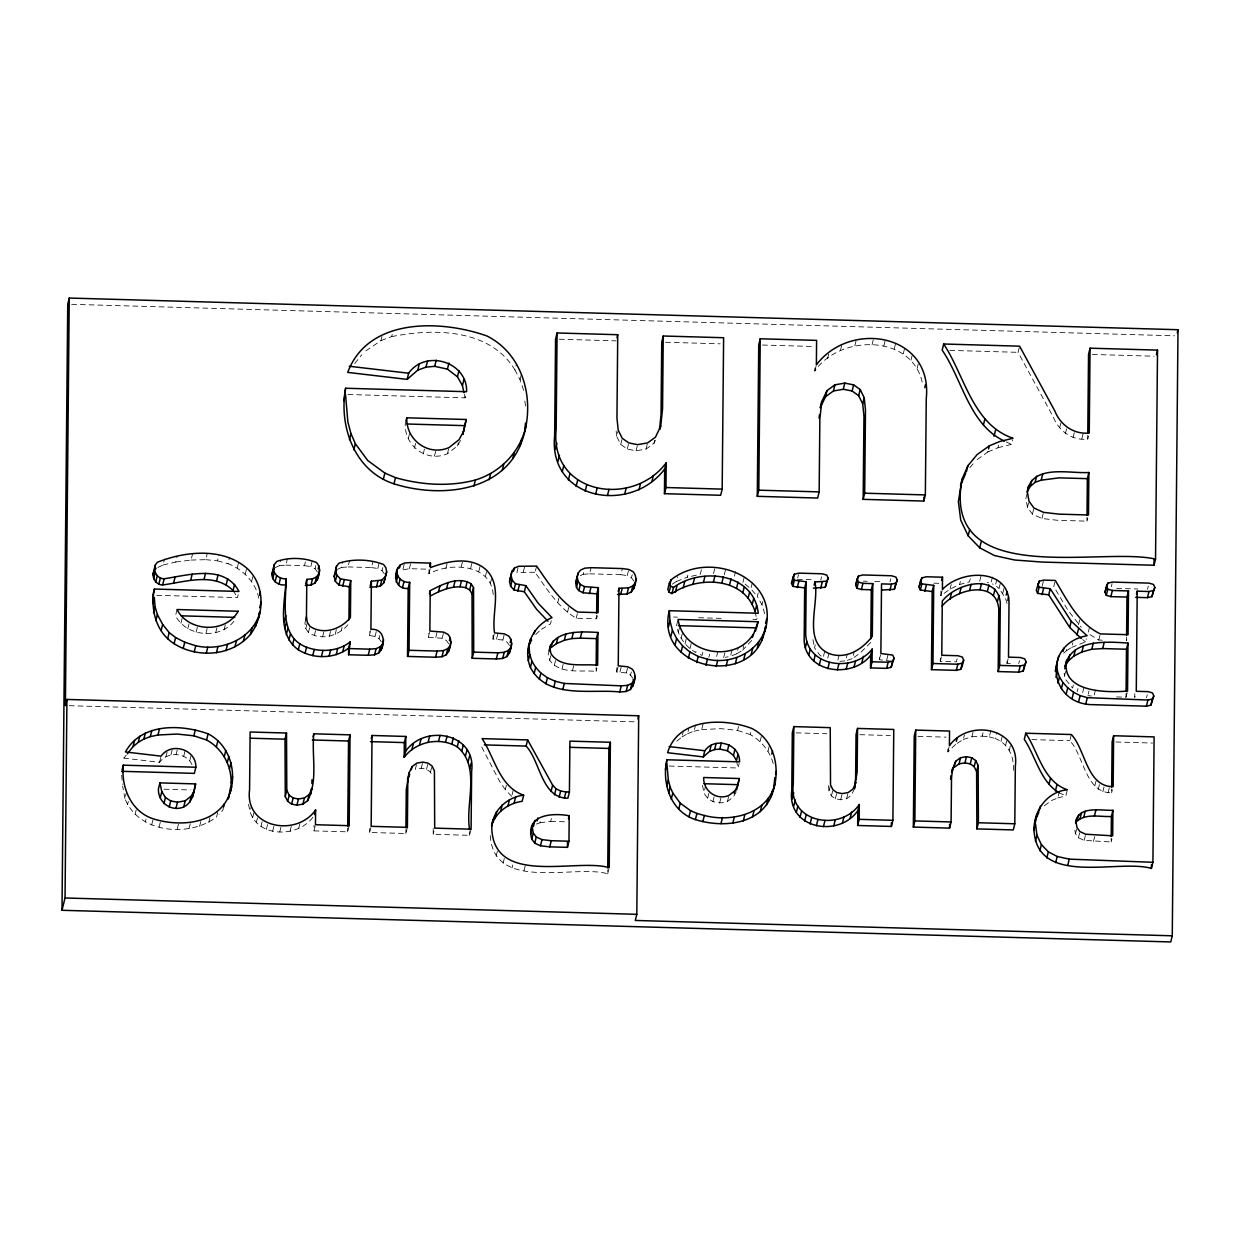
<?xml version="1.0" encoding="UTF-8"?>
<svg xmlns="http://www.w3.org/2000/svg" width="1240" height="1240" viewBox="0 0 1240 1240"><rect width="100%" height="100%" fill="white"/><g stroke="black" fill="none" stroke-linecap="round" stroke-linejoin="round"><path stroke-width="0.75" stroke-dasharray="5 3.75" d="M349.184 825.685L347.665 831.838L313.937 830.877L313.999 825.329M347.665 831.838L347.696 827.979M381.331 641.855L379.022 638.6L375.069 636.384L369.396 635.515L369.442 631.671M407.387 827.359L405.852 833.497L369.644 832.474L369.675 828.599M405.852 833.497L405.899 829.699M448.71 643.715L446.354 640.476L442.137 638.29L428.327 637.205L428.374 633.346M493.225 594.611C490.993 563.766 450.399 562.077 428.932 573.779L428.978 569.238L409.371 568.679L400.148 570.478M471.091 829.173L469.572 835.326L433.179 834.288L433.225 828.521M469.572 835.326L469.604 831.466M509.454 645.451L507.098 642.212L502.882 640.026L492.993 639.05L493.039 635.345M549.32 650.225L548.173 654.844L549.692 660.284C560.201 674.839 580.847 669.708 596.115 671.398L596.146 667.538M536.595 566.107L535.076 572.26C546.825 589.031 558.186 607.476 576.197 618.218L596.611 618.791L596.642 614.962M490.296 835.652C493.505 892.707 575.314 864.048 607.693 873.828L607.724 869.968M632.88 678.373L630.525 675.134L626.308 672.948L616.73 671.971L616.776 666.298M922.173 382.122C911.354 333.87 839.527 334.506 814.835 371.054L814.897 365.397M891.188 661.214L879.362 659.68L879.393 655.805M957.14 658.796L956.381 661.865L940.261 661.416L940.308 657.541M970.238 578.786L969.479 581.87L959.605 584.505L950.073 589.109L940.881 595.665L940.943 590.395M955.56 744.372L947.887 751.921L947.949 746.403M1010.352 663.415L1006.988 663.322L1007.035 659.447M1027.045 493.814L1025.899 498.433L1027.479 507.424L1032.424 514.15L1041.987 518.49L1057.441 520.288L1086.953 521.141L1086.984 517.266M1019.202 347.712L1018.071 352.331L1053.365 417.214C1058.913 431.288 1072.429 440.805 1087.728 439.161L1087.759 435.302M1074.848 830.149L1075.483 833.745L1078.444 837.775L1084.178 840.379L1111.149 841.96L1111.195 838.318M1071.345 734.529L1069.826 740.683C1084.039 755.625 1085.186 793.073 1111.613 792.779L1111.66 789.012M1116.573 696.927L1126.029 697.206L1126.06 693.361M1126.587 637.034L1126.555 640.847L1127.315 637.779M1134.786 693.594L1134.755 697.454L1135.514 694.369M157.805 567.486L163.013 565.006L164.533 558.868M191.983 764.708C186.481 752.091 167.338 751.363 159.557 762.306L123.907 758.12L124.667 755.036M163.013 565.006L175.739 562.046L177.258 555.908M217.713 812.355L216.581 816.974C189.441 837.729 138.415 833.435 124.93 798.498L126.449 792.345M127.565 804.59L128.325 801.521M177.056 609.522L175.537 615.675C186.542 637.608 222.58 639.98 235.554 618.869M175.739 562.046L191.053 560.062L192.572 553.908M180.916 623.255L182.435 617.101M135.005 814.68L136.524 808.542M187.783 628.742L189.302 622.589M191.053 560.062L205.747 559.674L207.266 553.521M159.557 762.306L161.076 756.152M145.282 822.213L146.041 819.129M196.121 632.136L197.656 625.983M165.928 756.757L167.075 752.138M151.667 824.972L153.186 818.818M205.747 559.674L217.481 560.837L218.999 554.698M170.888 754.958L172.407 748.821M176.096 754.478L177.243 749.859M205.949 633.454L207.468 627.316M159.123 827.034L160.255 822.415M258.865 598.269C255.579 582.257 243.024 569.393 227.974 563.658L229.493 557.519M183.737 756.168L185.256 750.014M215.713 632.695L217.233 626.541M189.736 760.771L191.27 754.618M237.212 568.121L238.731 561.984M224.083 629.765L225.618 623.627M177.258 829.033L178.777 822.88M156.736 595.308L237.476 597.618L238.607 592.999M245.195 574.244L246.713 568.091M189.084 828.537L190.619 822.399M251.612 581.529L253.131 575.375M199.594 826.367L201.113 820.213M208.754 822.507L210.273 816.37M275.233 567.595L279.481 565.657L280.627 561.038M223.619 806.976L222.859 810.061L219.093 814.215M279.481 565.657L285.867 565.146L287.385 558.992M285.867 565.146L304.466 565.673L305.986 559.534M312.805 817.346C297.957 837.589 258.276 838.054 250.031 811.565L251.178 806.961M317.394 571.981L315.053 568.741L310.837 566.556L312.356 560.403M252.635 817.702L254.154 811.549M315.053 568.741L315.812 565.657M305.691 619.861L304.931 622.945L305.784 628.572L308.466 632.524C321.78 641.406 339.512 635.5 348.889 623.611M256.308 822.693L257.827 816.54M305.784 628.572L307.303 622.418M308.466 632.524L309.985 626.37M365.846 350.874L380.959 340.628L382.478 334.474M260.927 826.584L262.446 820.43M266.383 829.421L267.902 823.267M314.34 635.593L315.875 629.439M380.959 340.628L391.685 336.598L393.204 330.445M272.661 831.218L274.179 825.065M322.617 636.787L324.136 630.649M337.388 569.377L341.635 567.424L342.783 562.821M279.76 831.947L280.906 827.343M329.313 636.322L330.832 630.168M341.635 567.424L348.022 566.928L349.541 560.775M335.156 634.493L336.675 628.339M290.051 831.28L291.571 825.127M341.295 630.525L342.054 627.44M298.654 828.599L300.173 822.446M405.992 420.871L405.232 423.956C404.457 446.075 426.7 462.69 447.407 453.778L457.545 445.842L461.187 439.131M348.022 566.928L371.458 567.595L372.976 561.441M408.347 438.479L409.867 432.326M384.385 573.903L382.029 570.648L377.812 568.462L379.347 562.309M313.937 830.877L315.471 824.724M382.029 570.648L382.803 567.579M414.424 448.307L415.943 442.168M369.396 635.515L370.915 629.362M375.069 636.384L376.603 630.23M423.212 454.011L424.731 447.873M379.022 638.6L379.781 635.515M402.985 569.175L404.504 563.038M434.45 456.15L435.969 450.012M409.371 568.679L410.889 562.526M447.407 453.778L448.927 447.625M347.944 394.506L465.108 397.854L466.256 393.235M457.545 445.842L458.304 442.757M428.932 573.779L430.45 567.625M369.644 832.474L371.163 826.321M428.327 637.205L429.861 631.052M445.889 568.462L447.407 562.309M435.782 637.407L437.302 631.269M442.137 638.29L443.672 632.136M461.187 566.959L462.706 560.806M416.469 764.646L415.338 769.265L421.243 768.226L426.529 769.281L430.466 772.086L432.078 775.357M523.652 390.305L520.056 379.765L514.988 369.969L516.522 363.832M421.243 768.226L422.778 762.089M470.657 568.261L472.177 562.107M520.056 379.765L521.575 373.612M426.529 769.281L428.064 763.127M478.749 571.578L480.268 565.425M430.466 772.086L431.613 767.482M485.367 576.662L486.886 570.509M490.404 583.265L491.552 578.662M433.179 834.288L433.938 831.203M492.993 639.05L494.528 632.896M496.527 639.143L498.046 633.005M518.087 567.827L516.941 572.431L535.076 572.26M502.882 640.026L504.417 633.872M523.311 571.935L524.83 565.781M511.702 796.39L505.315 789.617L506.835 783.463M551.242 620.79L550.482 623.86L540.5 629.904M557.706 602.718L558.837 598.114M496.155 856.143L497.674 849.989M512.073 794.855L513.221 790.236M549.692 660.284L550.823 655.665M503.099 863.365L504.618 857.212M554.311 665.415L555.846 659.261M567.471 612.343L568.99 606.189M655.449 440.169L653.961 443.315L646.04 449.082L636.089 450.786L627.269 449.066L620.713 444.432L616.683 436.31L617.814 431.706M580.366 575.624L583.203 574.322L584.738 568.183M511.981 868.015L512.74 864.947M561.952 669.212L563.471 663.075M576.197 618.218L577.329 613.599M620.713 444.432L622.247 438.278M583.203 574.322L589.589 573.826L591.108 567.672M572.477 670.716L573.996 664.562M627.269 449.066L628.804 442.913M524.039 870.666L525.558 864.528M536.346 824.058L539.989 822.787L540.749 819.718M636.089 450.786L637.608 444.649M596.611 618.791L597.37 615.722M539.989 822.787L550.684 821.376L551.443 818.307M646.04 449.082L647.559 442.928M596.115 671.398L596.874 668.314M589.589 573.826L620.868 574.709L622.387 568.571M653.961 443.315L654.72 440.246M633.795 581.018L631.455 577.778L627.239 575.577L628.757 569.439M631.455 577.778L632.214 574.693M616.73 671.971L618.249 665.833M619.938 672.064L621.472 665.927M626.308 672.948L627.827 666.794M630.525 675.134L631.284 672.049M672.312 584.164L676.497 581.389L677.644 576.771M607.693 873.828L609.212 867.674M676.497 581.389L687.332 577.189L688.479 572.57M677.675 620.992L676.529 625.596C678.466 636.942 685.829 646.831 695.749 652.534L696.508 649.466M678.296 632.276L679.814 626.122M681.132 638.321L682.651 632.168M701.406 569.671L700.275 574.29L687.332 577.189M685.023 643.761L686.542 637.608M689.982 648.567L691.517 642.413M713.511 573.577L715.046 567.439M702.801 652.364L702.042 655.433L697.33 653.263M676.761 741.226L681.954 736.963L683.101 732.344M724.269 574.771L725.788 568.618M681.954 736.963L687.564 733.662L688.696 729.043M708.877 657.262L709.636 654.178M687.564 733.662L693.997 731.244L695.516 725.09M734.452 576.166L735.599 571.562M716.627 656.471L717.774 651.868M693.997 731.244L701.685 729.601L703.204 723.447M723.633 657.681L725.152 651.543M742.931 582.382L744.465 576.228M732.003 650.116L730.484 656.27L725.338 657.339M752.37 582.645L750.851 588.798L744.264 583.451M732.065 655.65L736.824 653.759L738.343 647.621M736.25 791.755L733.507 796.793L727.431 801.552C718.611 804.837 707.404 801.784 703.995 792.375L705.514 786.222M736.824 653.759L742.636 650.179L743.768 645.56M764.708 613.738L761.964 604.732L757.346 596.425L758.88 590.271M707.637 798.281L709.156 792.128M814.835 371.054L816.37 364.901M752.882 619.287L756.757 619.396L757.888 614.777M712.907 801.691L714.442 795.553M761.964 604.732L762.724 601.663M827.623 358.469L828.77 353.865M719.65 802.977L721.168 796.824M701.685 729.601L720.796 728.655L737.568 730.407L739.087 724.269M727.431 801.552L728.95 795.398M840.472 350.254L842.007 344.1M669.275 766.041L738.048 767.994L739.195 763.39M773.171 763.468C769.947 751.177 761.236 740.854 750.293 734.591L751.812 728.438M854.81 345.851L856.344 339.698M797.738 577.732L798.498 574.663M760.074 741.458L761.593 735.32M767.979 751.269L769.498 745.116M872.046 344.736L873.58 338.582M820.756 579.948L821.515 576.864M883.826 345.96L885.345 339.822M824.678 651.465L823.159 657.603L819.516 654.813L814.525 647.838L816.044 641.685M894.241 348.952L895.76 342.798M827.762 658.115L828.894 653.495M903.293 353.695L904.441 349.076M910.997 360.173L912.129 355.57M839.062 655.325L837.543 661.478L845.602 660.874L847.137 654.72M917.104 368.481L918.251 363.878M847.338 660.284L852.547 658.564L854.066 652.411M854.484 788.671L851.353 795.274L846.61 798.73L840.643 799.754L835.357 798.715L831.42 795.941L828.987 791.074L830.134 786.47M831.42 795.941L832.939 789.803M835.357 798.715L836.876 792.577M889.963 581.917L890.738 578.847M840.643 799.754L842.162 793.615M879.362 659.68L880.88 653.527M846.61 798.73L848.129 792.577M886.74 659.882L887.871 655.278M940.881 595.665L942.416 589.511M950.073 589.109L951.22 584.49M977.166 459.591L987.784 451.996L988.559 448.927M940.261 661.416L941.408 656.797M959.605 584.505L960.365 581.436M987.784 451.996L998.029 447.718L999.564 441.579M998.029 447.718L1011.468 444.4L1012.599 439.782M979.693 581.188L981.227 575.034M947.887 751.921L949.406 745.767M992.449 577.034L990.93 583.172L987.195 582.521M996.913 579.25L995.395 585.404L992.418 583.916M1007.02 603.477L1005.454 598.13L999.068 588.427L1000.587 582.288M957.094 743.38L963.279 739.443L964.41 734.824M1002.804 593.123L1003.951 588.504M1027.479 507.424L1028.627 502.805M963.279 739.443L971.881 736.793L973.4 730.639M1032.424 514.15L1033.943 508.012M971.881 736.793L982.22 736.126L983.738 729.972M1059.72 427.63L1060.866 423.026M1041.987 518.49L1043.506 512.353M1006.988 663.322L1008.135 658.704M982.22 736.126L989.288 736.87L990.807 730.716M1065.377 433.675L1066.896 427.521M1012.987 761.918C1011.793 751.735 1005.206 742.388 995.534 738.653L997.053 732.514M1073.096 437.534L1074.615 431.381M1018.738 663.648L1019.497 660.579M1000.959 741.505L1002.106 736.886M1042.127 586.272L1043.662 580.119M1005.578 745.395L1006.725 740.776M1081.792 438.991L1083.311 432.838M1009.252 750.37L1010.399 745.767M1087.728 439.161L1088.487 436.093M1054.915 581.979L1053.768 586.597L1067.935 610.282L1081.218 627.177M1086.953 521.141L1087.713 518.057M1063.688 653.216L1066.4 650.768L1067.547 646.149M1073.375 685.007L1072.616 688.076L1066.105 680.093L1064.494 676.001L1065.64 671.398M1066.4 650.768L1071.639 647.435L1072.786 642.816M1078.521 624.681L1080.04 618.528M1071.639 647.435L1085.589 641.87L1086.349 638.802M1089.511 627.254L1087.991 633.392L1098.811 640.057L1102.499 640.165M1077.219 691.533L1077.979 688.464M1082.675 692.509L1083.822 687.906M1044.374 805.69L1051.659 800.482L1057.813 797.924L1059.332 791.771M1111.319 586.691L1112.079 583.621M1098.811 640.057L1099.942 635.438M1088.24 694.09L1088.999 691.021M1057.813 797.924L1065.858 795.925L1067.005 791.306M1095.432 690.138L1093.897 696.275L1087.852 695.64M1075.483 833.745L1076.615 829.126M1078.444 837.775L1079.963 831.637M1094.827 785.865L1096.346 779.712M1084.178 840.379L1085.697 834.226M1147.527 589.279L1148.287 586.195M1098.206 789.493L1099.741 783.339M1126.029 697.206L1127.16 692.587M1102.841 791.802L1104.36 785.649M1093.447 841.464L1094.966 835.31M1108.064 792.686L1109.583 786.532M1111.613 792.779L1112.389 789.71M1146.488 697.779L1147.264 694.71M1111.149 841.96L1111.908 838.891M751.657 640.46L742.636 650.179M354.749 363.553L361.786 354.718M123.907 758.12L126.186 755.238M969.851 467.666L973.338 463.481M870.79 642.444L860.297 652.938L852.547 658.564M535.742 634.539L539.307 631.067M391.685 336.598C433.985 328.213 489.754 328.461 514.988 369.969M71.61 304.312L1174.543 335.808M559.349 339.233L616.218 340.845M665.508 342.256L720.207 343.821M762.476 345.03L813.192 346.471M949.747 350.378L1018.071 352.331M1092.378 354.454L1154.068 356.206M797.366 579.282L811.751 579.685M863.396 581.157L867.194 581.265M874.789 581.482L880.477 581.653M933.844 583.172L941.005 583.374M1116.713 588.396L1137.901 589M673.583 617.024L677.443 617.132M698.725 617.737L723.865 618.45M69.269 705.7L637.159 721.913M796.158 732.871L826.801 733.739M859.832 734.685L890.336 735.553M917.972 736.343L946.151 737.149M1031.866 739.598L1069.826 740.683M1115.954 742L1152.58 743.039M164.052 789.214L190.34 789.957M550.684 821.376L567.688 821.872M620.868 574.709L627.239 575.577M371.458 567.595L377.812 568.462M304.466 565.673L310.837 566.556M217.481 560.837L227.974 563.658M989.288 736.87L995.534 738.653M737.568 730.407L750.293 734.591M1006.245 441.936L1011.468 444.4M1058.898 792.639L1065.858 795.925M1082.706 639.592L1085.589 641.87M996.619 586.412L999.068 588.427M751.936 590.07L757.346 596.425M505.315 789.617L499.751 781.665L480.562 744.775M233.074 590.504L237.476 597.618M124.93 798.498L122.621 786.129M736.452 760.632L738.048 767.994M464.349 394.351L465.108 397.854M755.082 611.599L756.757 619.396M702.491 785.4L703.995 792.375M248.512 804.295L250.031 811.565M812.913 639.592L814.525 647.838M1064.152 673.227L1064.494 676.001M524.908 401.109L525.528 406.518M828.429 785.587L828.987 791.074M616.14 431.086L616.683 436.31M121.691 775.248L122.466 784.316M1013.468 765.406L1013.731 770.428"/><path stroke-width="1.5" d="M62 910.284L67.735 304.203L69.254 298.05L1178 329.716L1172.265 935.797L1170.746 941.951L62 910.284L65.038 897.977L66.929 699.438L638.693 715.775L636.802 914.314L635.283 920.452L1172.265 935.797M69.254 298.05L65.394 705.591L66.929 699.438M195.858 767.235C196.369 749.239 171.182 741.644 161.076 756.152L125.426 751.967C141.5 722.827 180.9 724.098 208.103 733.832C230.222 745.147 237.879 773.714 228.888 795.925C216.427 824.6 179.35 827.08 153.186 818.818C130.898 811.565 121.008 787.09 123.256 765.173L195.858 767.235L194.339 773.388L121.737 771.311M152.815 603.616L152.892 595.2L154.411 589.046L238.995 591.464C224.517 564.076 188.418 575.112 164.176 578.786C155.946 578.925 151.156 567.579 157.589 562.154C185.38 551.257 222.347 547.259 246.713 568.091C265.608 584.784 264.694 615.164 250.434 634.415C231.849 656.27 197.656 658.564 174.096 643.7C155.76 631.997 150.273 609.135 154.411 589.046M286.192 578.786C286.084 601.447 278.613 636.802 306.575 647.234C320.803 652.457 337.962 651.543 350.176 641.933L348.657 648.071C334.428 659.076 313.363 659.168 298.313 649.775C276.086 633.841 285.138 601.385 286.192 578.786C278.458 579.576 270.925 572.275 274.35 564.541L276.752 561.457C289.044 557.054 304.544 557.55 316.572 562.588C321.935 568.199 319.052 577.592 314.976 583.048L310.976 585.001L305.288 585.528M286.517 733.042L284.999 739.195L285.278 796.468L287.696 801.335L291.632 804.109L296.918 805.148L302.901 804.125L307.644 800.668C318.339 780.224 311.442 755.764 313.829 733.817L350.052 734.855L349.184 825.685L315.471 824.724L315.611 809.937C296.406 837.574 244.497 827.995 249.581 789.74L250.124 732.003L286.517 733.042L286.797 790.314L285.278 796.468M369.861 587.372L380.231 586.21L383.888 582.722L386.663 571.795L385.904 567.75L383.563 564.495C370.001 559.178 352.718 558.636 338.908 563.224L336.505 566.308L335.668 570.245L336.862 575.205L340.519 578.894L350.765 580.63L350.409 617.474C341.031 629.346 323.315 635.268 309.985 626.37L307.303 622.418L306.451 616.792L306.807 579.375L312.496 578.847L316.495 576.894L318.866 573.81M311.906 783.587L311.938 779.805M344.038 400.954L345.619 388.244L466.628 391.701C467.496 361.708 425.506 349.045 408.657 373.224L407.139 379.378L347.727 372.403C368.249 317.192 441.146 319.672 487.041 336.024C526.675 356.113 536.393 407.17 520.149 445.656C499.379 493.458 437.596 497.596 393.979 483.832C354.438 471.029 338.597 426.157 345.619 388.244M386.663 571.795L385.408 576.569L381.75 580.072L371.38 581.219L370.915 629.362C384.632 627.967 386.524 645.048 378.836 652.86L374.589 654.798L368.203 655.309L348.595 654.751L348.657 648.071M348.921 619.938L349.246 586.784L350.765 580.63M347.727 826.041L348.533 741.009L350.052 734.855M348.595 654.751L350.176 641.933M405.697 751.161L405.837 736.452L372.031 735.475L371.163 826.321L407.387 827.359L407.789 783.649L408.921 773.171L412.099 766.568L416.857 763.111L422.778 762.089L428.064 763.127L431.985 765.933L434.418 770.846L434.697 828.134L471.091 829.173L471.634 771.342C476.671 733.212 424.871 723.602 405.697 751.161L404.178 757.314C416.175 741.318 440.169 736.653 457.25 746.883C481.291 766.661 464.954 803.737 469.619 829.545M404.178 757.314L404.318 742.589L405.837 736.452M405.914 827.809L406.271 789.787L408.921 773.171M430.233 590.643L429.861 631.052L443.672 632.136L447.888 634.322C453.236 639.933 450.353 649.357 446.229 654.782L441.967 656.72L435.581 657.231L407.526 656.425L408.177 588.457L409.696 582.32C401.993 583.064 394.444 575.794 397.839 568.06L400.257 564.975L404.504 563.038L410.889 562.526L430.497 563.084L430.45 567.625C448.183 560.883 471.634 555.768 486.886 570.509C502.665 587.218 491.35 612.777 494.528 632.896L504.417 633.872L508.632 636.058C513.98 641.669 511.097 651.093 506.974 656.518L502.712 658.456L496.325 658.967L472.192 658.285L472.021 593.836L473.541 587.683L471.2 583.823C458.149 575.871 442.262 584.521 430.233 590.643L429.474 593.712M407.526 656.425L409.045 650.287L409.696 582.32M472.192 658.285L473.711 652.132L473.541 587.683M663.261 336.009L662.563 408.704L660.703 426.157L655.48 437.162L647.559 442.928L637.608 444.649L628.804 442.913L622.247 438.278L618.202 430.171L616.947 417.957L617.737 334.707L557.086 332.971L556.171 429.195C549.413 494.295 632.136 508.338 666.206 462.861L665.973 487.521L664.454 493.675L720.657 495.271L722.176 489.118L723.618 337.729L663.261 336.009L661.741 342.147L661.044 414.857L659.556 428.823M567.439 847.354L568.958 841.201L569.207 815.718C551.754 812.634 525.047 814.68 531.759 839.124L534.735 843.169L540.47 845.773L549.739 846.858L567.439 847.354L567.486 841.898M523.668 795.166C499.472 786.966 494.683 757.562 482.096 738.621L527.636 739.923L526.116 746.077C540.33 761.004 541.477 798.467 567.904 798.173L569.423 792.019L569.904 741.132L610.39 742.279L609.212 867.674C576.832 857.91 495.039 886.554 491.815 829.513C491.288 811.611 506.509 797.149 523.668 795.166L522.149 801.319C508.431 803.226 495.457 812.262 491.552 825.964L493.071 819.826M596.161 665.601L596.425 638.615L597.943 632.462C581.622 631.548 552.73 629.579 549.025 651.062M596.657 613.04L596.843 593.851L598.362 587.698L584.552 586.613L580.336 584.428L577.995 581.188L577.236 577.143L578.072 573.206L580.475 570.121L584.738 568.183L591.108 567.672L622.387 568.571L628.757 569.439L632.974 571.625C638.321 577.236 635.438 586.691 631.269 592.085L626.99 594.022L617.458 594.441M597.943 632.462L597.634 665.245C582.366 663.555 561.736 668.686 551.211 654.131L549.707 648.691L550.56 644.924M598.362 587.698L598.13 612.653L577.716 612.064C559.705 601.322 548.343 582.893 536.595 566.107L518.46 566.293L514.244 568.23L511.887 571.314L509.547 581.405L510.632 586.241L513.98 589.946L524.334 591.775L536.641 609.351L547.971 621.225M607.74 868.047L608.871 748.433L610.39 742.279M635.236 582.846L632.788 585.931L628.51 587.869L618.977 588.287L618.249 665.833L627.827 666.794L632.043 668.98C637.422 674.622 634.524 684.077 630.385 689.533L626.138 691.486L619.752 691.982C591.108 688.774 547.104 699.67 530.441 667.43C522.443 648.505 532.906 625.13 552.001 617.706L538.16 603.198L525.853 585.636L515.514 583.792L512.151 580.087L511.066 575.251L511.887 571.314M664.454 493.675L664.687 468.999L666.206 462.861M665.415 769.854L666.965 759.779L739.567 761.856C740.094 743.845 714.891 736.25 704.785 750.758L703.266 756.912L667.616 752.726C677.939 717.789 723.726 717.728 751.812 728.438C776.705 741.024 781.216 772.985 771.079 796.685C758.617 825.36 721.54 827.84 695.376 819.578C670.685 811.596 661.571 783.044 666.965 759.779M821.748 401.589L819.857 419.043L819.16 491.893L817.64 498.046L757.284 496.325L758.725 344.922L760.244 338.768L816.602 340.38L816.37 364.901C850.361 319.563 932.945 333.669 926.265 398.552L925.35 494.93L923.816 501.068L863.164 499.348L863.955 416.082L862.699 403.868L864.218 397.714L860.188 389.531L853.632 384.865L844.812 383.113L834.954 384.819L827.018 390.585L821.748 401.589L820.229 407.743L825.499 396.738L827.018 390.585M757.284 496.325L758.803 490.172L760.244 338.768M856.019 782.518L852.888 789.12L848.129 792.577L842.162 793.615L836.876 792.577L832.939 789.803L830.521 784.92L830.226 727.648L793.848 726.609L793.29 784.346C788.206 822.601 840.115 832.179 859.32 804.543L859.18 819.33L857.662 825.484L891.374 826.445L892.909 820.307L893.761 729.461L857.553 728.423L856.034 734.576L855.615 778.193L854.484 788.671L857.135 772.055L857.553 728.423M806.186 581.731L804.667 587.884L804.155 640.739C806.109 673.599 852.81 678.621 870.666 655.232L872.185 649.078C854.345 672.468 807.643 667.461 805.69 634.586L806.186 581.731L794.344 580.243L793.027 577.158L794.406 574.197L798.885 573.128L822.275 573.794L826.832 575.128L828.149 578.165L825.251 587.311L813.394 588.132M828.149 578.165L826.77 581.173L814.913 581.979C819.64 603.771 801.908 641.406 828.894 653.495C845.897 659.928 862.203 649.512 872.309 636.29L872.805 583.637L862.932 583.343L858.483 582.072L857.15 578.987L858.529 576.027L863.009 574.957L891.498 575.763L895.947 577.096L897.279 580.134L894.365 589.294L881.655 590.085M857.662 825.484L857.801 810.697L859.32 804.543M863.164 499.348L864.699 493.195L865.474 409.944L864.218 397.714M897.279 580.134L895.9 583.141L891.405 584.164L881.532 583.885L880.88 653.527L892.723 655.061L894.04 658.192L891.141 667.306L886.662 668.375L870.542 667.911L870.666 655.232M870.821 638.678L871.286 589.775L872.805 583.637M870.542 667.911L872.061 661.773L872.185 649.078M891.374 826.445L891.421 822.585M952.646 767.777L951.514 778.255L951.096 821.965L949.577 828.119L913.353 827.08L914.221 736.235L915.74 730.096L949.546 731.058L949.406 745.767C968.58 718.224 1020.38 727.818 1015.343 765.964L1014.801 823.779L1013.282 829.932L976.888 828.894L976.609 771.606L978.127 765.452L975.71 760.554L971.773 757.749L966.487 756.695L960.566 757.718L955.808 761.174L951.886 770.861M913.353 827.08L914.872 820.927L915.74 730.096M923.816 501.068L923.862 497.225M998.185 671.568L999.704 665.415L1000.293 602.764C997.27 572.089 955.358 583.699 942.291 601.106L941.78 655.263L957.9 655.728L962.349 657.045L963.682 660.192L962.147 666.33L960.768 669.29L956.288 670.36L931.457 669.662L932.185 591.527L933.72 585.373L921.878 583.885L920.56 580.8L921.94 577.84L926.42 576.771L942.524 577.22L942.416 589.511C960.985 569.408 1008.973 567.874 1009.019 603.012L1008.508 657.169L1020.257 657.51L1024.721 658.827L1026.038 661.958L1023.14 671.072L1018.66 672.142L998.185 671.568L998.774 608.918C996.092 579.018 955.25 589.217 942.09 606.128M931.457 669.662L932.976 663.509L933.72 585.373M949.577 828.119L949.607 824.305M976.888 828.894L978.407 822.74L978.127 765.452M1086.999 515.344L1087.356 478.656L1088.875 472.502C1069.748 473.835 1033.307 463.884 1027.402 490.466M1087.774 433.38L1088.534 354.346L1090.053 348.192L1157.524 350.114L1155.541 559.101L1154.022 565.254L1042.065 562.061L1014.599 560L994.511 555.567L979.709 547.817L968.146 535.773L960.721 520.149L958.38 501.627L961.976 479.338L967.898 465.697L977.166 454.538L989.318 445.842L999.564 441.579L1012.987 438.247C972.64 424.576 964.658 375.596 943.687 344.007L1019.59 346.177L1054.899 411.075C1060.432 425.134 1073.964 434.651 1089.247 433.008L1090.053 348.192M1088.875 472.502L1088.472 514.988L1058.96 514.135L1043.506 512.353L1033.943 508.012L1029.014 501.27L1027.418 492.28L1028.549 485.863M1111.21 836.504L1111.397 816.478L1112.916 810.324C1100.918 810.697 1077.638 805.318 1075.576 822.957M1111.676 787.121L1112.11 741.892L1113.629 735.739L1154.115 736.901L1152.921 862.296L1151.402 868.434C1119.023 858.669 1037.229 887.313 1034.005 830.273C1033.649 810.712 1047.118 791.663 1067.377 789.771C1043.181 781.572 1038.391 752.184 1025.805 733.228L1071.345 734.529C1085.558 749.471 1086.705 786.935 1113.148 786.64L1113.629 735.739M1112.916 810.324L1112.683 835.822L1085.697 834.226L1079.963 831.637L1077.002 827.591L1076.041 822.198L1076.723 818.338M1126.075 691.439L1126.478 649.233L1127.997 643.095C1106.964 641.576 1070.616 638.879 1065.098 666.33L1068.307 660.966L1069.826 654.813M1126.602 635.144L1126.974 597.076L1128.493 590.938L1112.373 590.472L1107.816 589.186L1106.499 586.101L1107.878 583.141L1112.466 582.087L1149.046 583.125L1153.51 584.458L1154.827 587.481L1151.929 596.642L1147.449 597.664L1135.701 597.339M1127.997 643.095L1127.548 691.052C1107.94 692.804 1060.309 692.835 1066.617 660.176M1128.493 590.938L1128.074 634.694L1100.33 633.904C1078.351 623.302 1067.268 600.346 1055.302 580.444L1043.662 580.119L1039.167 581.188L1036.268 590.302L1037.601 593.386L1048.699 594.843L1069.702 627.425L1081.28 638.461M1154.827 587.481L1153.448 590.504L1148.968 591.511L1137.22 591.186L1136.274 691.3L1148.023 691.641L1152.471 692.912L1153.804 695.996L1150.89 705.157L1146.411 706.18L1093.618 704.677C1048.141 705.157 1041.848 643.622 1087.108 635.732L1071.236 621.287L1050.234 588.706L1039.12 587.233L1037.787 584.149M1154.022 565.254L1154.084 559.457M1151.402 868.434L1151.433 864.59M228.47 798.452L232.608 776.751M524.737 430.575L525.466 423.088M773.822 787.632L774.814 777.511M310.775 794.065L311.333 788.826M819.082 418.221L819.47 414.718M950.553 779.169L950.925 775.682M764.584 632.23C782.161 577.732 709.311 548.933 671.042 579.87L669.352 583.125L670.577 586.101L673.475 587.435C701.36 567.005 753.796 572.818 758.275 613.242L669.306 610.7C654.162 672.204 758.803 688.851 765.158 626.96M258.618 617.644L259.16 612.684M961.976 479.338C941.796 589.682 1100.841 546.406 1155.541 559.101M1034.005 830.273L1036.78 814.432M527.573 653.573L530.581 638.6M530.813 833.73L532.999 823.732M632.803 686.418L635.144 676.265M317.332 579.964L319.672 569.873M509.547 581.405L510.353 577.468M1055.255 671.197L1058.588 656.363M284.673 584.939C276.938 585.73 269.406 578.429 272.831 570.679L274.428 568.633M349.246 586.784L339.001 585.032L335.327 581.359L334.149 576.383L336.583 570.4M408.177 588.457C396.32 589.62 392.956 576.755 397.839 568.06M381.254 649.775L383.594 639.685M448.632 651.697L450.988 641.607M509.377 653.433L511.732 643.343M596.843 593.851L583.033 592.767L578.817 590.581C573.671 585.869 576.708 578.863 578.072 573.206M633.702 589L636.074 578.909M192.525 797.149L195.61 783.913L159.929 782.889L158.41 789.043C157.945 802.327 171.291 812.293 183.722 806.946C192.65 802.668 193.828 792.515 195.61 783.913M462.846 434.078L466.225 419.492L406.751 417.803L405.992 420.871M462.861 434.372L466.225 419.492M736.638 789.989L739.319 778.519L703.654 777.511C703.173 790.779 716.534 800.761 728.95 795.398L735.025 790.639L737.769 785.602M234.593 584.35L233.074 590.504C214.04 571.996 185.597 581.917 162.642 584.939C154.427 585.063 149.637 573.732 156.07 568.308M152.985 574.802L155.294 565.083M153.651 578.708L155.171 572.554M155.728 581.932L157.263 575.779M158.859 584.133L160.379 577.98M153.528 612.715L155.047 606.577L154.333 597.463M162.642 584.939L164.176 578.786M155.868 620.713L157.387 614.56L155.047 606.577M122.109 769.777L123.256 765.173M122.45 772.179L123.225 769.095M161.138 630.556L162.657 624.418L157.387 614.56M127.333 753.812L133.052 746.62L134.571 740.466M173.523 583.312L175.042 577.158M133.052 746.62L138.244 742.341L139.763 736.204M167.663 638.755L169.198 632.601L162.657 624.418M138.244 742.341L143.84 739.056L145.359 732.902M143.84 739.056L150.273 736.638L151.807 730.484M174.096 643.7L175.615 637.546L169.198 632.601M190.681 580.243L192.2 574.105M150.273 736.638L157.96 734.995L159.495 728.841M183.225 648.38L184.744 642.227L175.615 637.546M204.042 579.452L205.561 573.298M194.215 651.884L195.734 645.73C221.479 651.853 253.503 638.786 260.137 611.506M160.27 797.77L161.805 791.616L159.929 782.889M216.566 580.986L218.085 574.833M163.928 803.66L165.447 797.506L161.805 791.616M206.258 653.294L207.778 647.14M169.198 807.085L170.717 800.932L165.447 797.506M226.176 584.815L227.695 578.662M175.941 808.371L177.459 802.218L185.241 800.792L191.317 796.034L194.06 790.996M157.96 734.995L177.088 734.049L193.843 735.8L195.377 729.647M216.427 652.767L217.946 646.614M183.722 806.946L185.241 800.792M225.99 650.582L227.509 644.428M189.798 802.172L191.317 796.034M231.09 782.905C231.601 765.312 222.1 748.356 206.584 739.986L208.103 733.832M234.965 646.738L236.483 640.6M216.365 746.852L217.883 740.699M243.35 641.25L244.869 635.097M259.625 595.2L260.4 592.115M250.434 634.415L251.953 628.261M259.703 607.724L261.237 601.571M255.518 626.541L257.037 620.403M224.269 756.663L225.788 750.51M271.994 574.616L274.35 564.541M227.308 762.538L228.827 756.385M272.738 578.662L274.257 572.508M275.048 581.901L276.567 575.763M229.462 768.862L230.981 762.708M223.619 806.976L224.378 803.908M279 584.087L280.519 577.933M228.129 798.994L228.888 795.925M230.113 793.027L231.632 786.873M284.317 621.767L285.851 615.629M284.781 628.51L286.316 622.356M286.316 634.601L287.835 628.447M288.904 640.042L290.423 633.888M305.675 583.994L306.807 579.375M292.562 644.831L294.082 638.678M310.976 585.001L312.496 578.847M349.432 439.689L350.951 433.535L347.867 422.003L345.557 394.8M318.169 568.912L318.928 565.827M298.313 649.775L299.847 643.622M305.691 619.861L306.451 616.792M314.976 583.048L316.495 576.894M353.819 449.857L355.338 443.719L350.951 433.535M305.055 653.387L306.575 647.234M312.744 655.65L314.262 649.496M334.149 576.383L336.505 566.308M335.327 581.359L336.862 575.205M321.423 656.58L322.942 650.427M339.001 585.032L340.519 578.894M287.696 801.335L289.23 795.181L286.797 790.314M342.705 586.226L344.224 580.087M291.632 804.109L293.151 797.955L289.23 795.181M329.081 656.224L330.599 650.07M313.069 736.886L313.829 733.817M296.918 805.148L298.437 798.994L304.42 797.971L309.163 794.515L312.294 787.912M336.164 654.689L337.699 648.536M302.901 804.125L304.42 797.971M383.346 479.229L384.865 473.075L367.753 460.536L355.338 443.719M342.705 651.976L344.224 645.823M307.644 800.668L309.163 794.515M407.139 379.378L417.756 370.125L419.275 363.971M393.979 483.832L395.513 477.679L384.865 473.075M370.233 585.838L371.38 581.219M314.464 814.541L315.611 809.937M417.756 370.125L426.018 367.149L427.536 360.995M376.418 587.202L377.937 581.048M380.231 586.21L381.75 580.072M426.018 367.149L434.697 366.327L436.232 360.173M368.203 655.309L369.721 649.156L376.108 648.644L380.37 646.707L382.772 643.622M374.589 654.798L376.108 648.644M395.498 578.135L397.017 571.996M463.962 392.599L462.443 385.594L457.452 376.821L447.439 369.148L448.957 362.995M399.497 568.044L400.257 564.975M396.242 582.134L397.761 575.98M378.836 652.86L380.37 646.707M398.552 585.389L400.071 579.235M402.504 587.605L404.023 581.452M457.452 376.821L458.971 370.667M371.272 738.56L372.031 735.475M462.443 385.594L463.962 379.44M429.738 566.153L430.497 563.084M430.342 595.96L438.479 591.837L439.999 585.683M438.479 591.837L446.555 588.736L448.074 582.583M473.866 486.157L475.385 480.004C500.836 472.316 521.312 450.74 526.256 424.436M411.85 749.766L413.37 743.613M435.581 657.231L437.115 651.077L443.486 650.582L447.749 648.629L450.151 645.544M446.555 588.736L453.514 587.156L455.034 581.018M411.339 769.637L412.099 766.568M419.554 744.822L421.073 738.683M441.967 656.72L443.486 650.582M453.514 587.156L459.993 586.753L461.512 580.599M489.134 479.725L490.653 473.587M446.229 654.782L447.749 648.629M449.469 640.646L450.229 637.562M472.021 593.836L469.681 589.976L465.682 587.652L467.201 581.498M428.157 742.187L429.675 736.033M469.681 589.976L471.2 583.823M502.169 470.503L503.704 464.349M438.495 741.52L440.029 735.367M512.632 458.971L514.15 452.817M445.563 742.264L447.082 736.111M520.149 445.656L521.683 439.518M451.81 744.046L453.344 737.893M557.086 332.971L555.551 339.125L554.652 435.349C547.894 500.449 630.618 514.491 664.687 468.999M457.25 746.883L458.769 740.745M461.869 750.789L463.388 744.636M465.543 755.764L467.061 749.611M513.484 571.314L514.244 568.23M510.632 586.241L512.151 580.087M468.131 761.887L469.65 755.734M496.325 658.967L497.86 652.814L504.231 652.318L508.493 650.365L510.896 647.28M469.666 769.125L471.185 762.972M513.98 589.946L515.514 583.792M517.824 591.216L519.343 585.063M502.712 658.456L504.231 652.318M555.396 449.361L556.915 443.222M510.214 642.382L510.973 639.298M506.974 656.518L508.493 650.365M524.334 591.775L525.853 585.636M557.938 461.482L559.457 455.328M562.278 471.696L563.797 465.543M568.385 480.019L569.919 473.866M534.115 633.795L534.889 630.711M528.255 660.765L529.775 654.611L529.093 647.419M530.441 667.43L531.96 661.277L529.775 654.611M576.089 486.499L577.607 480.361M495.101 817.78L496.62 811.626M616.978 337.776L617.737 334.707M534.146 673.568L535.664 667.414L531.96 661.277M500.666 811.084L502.185 804.93M585.171 491.242L586.691 485.088M507.95 805.876L509.47 799.723M539.354 679.195L540.872 673.041L535.664 667.414M549.863 649.807L553.04 641.142M514.089 803.303L515.607 797.165M545.925 683.938L547.445 677.784L540.872 673.041M551.521 647.296L556.372 643.668L557.892 637.515M595.634 494.233L597.153 488.079M575.716 583.296L577.236 577.143M576.476 587.341L577.995 581.188M556.372 643.668L564.308 640.305L565.827 634.167M553.738 687.409L555.272 681.256L547.445 677.784M578.817 590.581L580.336 584.428M564.308 640.305L571.841 638.569L573.376 632.415M583.033 592.767L584.552 586.613M607.476 495.457L608.995 489.32M562.805 689.611L564.324 683.457L621.271 685.844L627.657 685.332L631.919 683.38L634.322 680.279M589.403 593.635L590.922 587.496M533.417 826.538L534.936 820.384M571.841 638.569L580.32 638.15L581.855 632.013M531.759 839.124L533.278 832.986L532.332 827.576M537.106 820.973L537.865 817.904M534.735 843.169L536.254 837.015L533.278 832.986M551.103 791.26L552.621 785.106L527.636 739.923M624.619 494.326L626.138 488.188M540.47 845.773L541.989 839.62L536.254 837.015M554.497 794.887L556.016 788.733L552.621 785.106M559.132 797.196L560.65 791.043L556.016 788.733M549.739 846.858L551.257 840.705L568.958 841.201M638.972 489.878L640.507 483.724M564.355 798.08L565.874 791.926L569.423 792.019M618.218 591.371L618.977 588.287M659.943 429.226L660.703 426.157M620.682 594.534L622.201 588.38M568.447 818.788L569.207 815.718M651.884 481.6L653.403 475.447M626.99 594.022L628.51 587.869M631.269 592.085L632.788 585.931M619.752 691.982L621.271 685.844M626.138 691.486L627.657 685.332M630.385 689.533L631.919 683.38M669.352 583.125L667.833 589.264L669.058 592.255L671.956 593.588C697.965 575.763 744.232 576.615 755.082 611.599L756.601 605.446M669.91 584.474L671.042 579.87M637.918 718.843L638.693 715.775M669.058 592.255L670.577 586.101M671.956 593.588L673.475 587.435M675.397 592.178L676.916 586.039M668.453 627.068L669.972 620.914L669.306 610.7M670.902 636.337L672.421 630.199L669.972 620.914M683.178 587.807L684.697 581.653M675.103 644.676L676.621 638.523L672.421 630.199M692.928 584.49L694.462 578.336M681.07 652.054L682.589 645.916L676.621 638.523M703.421 582.459L704.956 576.321M688.402 658.146L689.921 652.007L682.589 645.916M713.434 581.979L714.953 575.825M696.694 662.594L698.213 656.441L689.921 652.007M666.794 786.175L668.314 780.022L666.934 763.716M668.639 793.104L670.158 786.951L668.314 780.022M721.866 582.831L723.385 576.693M671.274 799.196L672.793 793.058L670.158 786.951M705.947 665.369L707.466 659.231C731.678 664.966 760.337 651.372 766.103 626.091M729.57 584.923L731.089 578.77M678.714 809.302L680.249 803.148L672.793 793.058M716.178 666.5L717.697 660.362M736.544 588.225L738.064 582.087M742.807 592.767L744.326 586.613M688.99 816.819L690.51 810.666L680.249 803.148M726.159 665.973L727.679 659.82M703.266 756.912L709.636 751.363L711.156 745.209M748.107 598.284L749.626 592.131M695.376 819.578L696.896 813.44L690.51 810.666M735.32 663.772L736.839 657.634M709.636 751.363L714.596 749.58L716.115 743.427M752.2 604.562L753.718 598.409M714.596 749.58L719.804 749.084L721.324 742.931M702.832 821.64L704.351 815.486C731.832 822.755 769.745 813.518 775.341 781.479M743.659 659.928L745.178 653.775M752.417 637.391L758.089 621.736L678.063 619.442C682.976 654.1 735.196 663.679 753.192 634.307M755.393 631.455L756.152 628.386M758.089 621.736L756.571 627.889L678.435 625.658M737.971 754.494L736.452 760.632L733.46 755.377L727.446 750.774L728.965 744.62M751.161 654.41L752.696 648.257M757.392 647.714L758.911 641.576M765.545 623.441L766.692 618.822M733.46 755.377L734.979 749.224M761.871 640.321L763.39 634.183M720.967 823.639L722.486 817.486M825.499 396.738L833.435 390.972L834.954 384.819M734.266 793.709L735.025 790.639M739.319 778.519L737.8 784.672L704.01 783.711M804.667 587.884L792.825 586.396L791.507 583.312L793.027 577.158M732.809 823.159L734.328 817.005M793.259 578.817L794.406 574.197M792.825 586.396L794.344 580.243M833.435 390.972L843.293 389.267L844.812 383.113M797.289 587.667L798.808 581.514M743.303 820.988L744.822 814.835M862.699 403.868L858.669 395.684L852.113 391.003L853.632 384.865M752.463 817.129L753.982 810.976M858.669 395.684L860.188 389.531M771.776 754.06L772.536 750.99M814.153 585.048L814.913 581.979M760.29 811.58L761.81 805.427M805.271 647.978L806.806 641.824M766.568 804.667L768.087 798.513M820.663 588.333L822.198 582.18M775.574 774.442L776.333 771.373M771.079 796.685L772.597 790.531M825.251 587.311L826.77 581.173M808.759 655.107L810.278 648.954M793.848 726.609L792.314 732.763L791.771 790.5C786.687 828.754 838.596 838.333 857.801 810.697M813.704 661.214L815.223 655.061M819.206 665.353L820.74 659.2M792.221 798.901L793.74 792.763M793.755 806.171L795.274 800.033M827.84 668.67L829.359 662.517M796.343 812.309L797.863 806.155M871.286 589.775L861.413 589.496L856.949 588.225L855.631 585.14L857.15 578.987M858.529 576.027L855.631 585.14M800.017 817.299L801.536 811.146M856.949 588.225L858.483 582.072M837.357 669.972L838.891 663.818M861.413 589.496L862.932 583.343M804.636 821.19L806.155 815.037M846.145 669.368L847.679 663.214M810.092 824.027L811.611 817.888M854.019 667.043L855.554 660.889M816.37 825.824L817.888 819.671M924.745 387.671L925.505 384.601M861.893 662.501L863.412 656.347M823.468 826.568L824.988 820.415M943.687 344.007L942.168 350.161C962.349 379.579 969.308 424.824 1004.493 441.114M889.886 590.317L891.405 584.164M833.76 825.887L835.279 819.733M894.365 589.294L895.9 583.141M842.379 823.205L843.898 817.067M886.662 668.375L888.181 662.222L892.66 661.153L894.04 658.192M850.113 818.245L851.632 812.091M891.141 667.306L892.66 661.153M932.185 591.527L920.359 590.038L919.026 586.954L920.56 580.8M921.94 577.84L919.026 586.954M920.359 590.038L921.878 583.885M924.808 591.31L926.342 585.156M966.379 471.851L967.898 465.697M941.765 580.304L942.524 577.22M983.413 424.901L984.932 418.748M949.964 599.292L951.483 593.154M988.559 448.927L989.318 445.842M968.146 535.773L969.665 529.635M994.046 436.201L995.565 430.048M959.574 593.697L961.093 587.558M979.709 547.817L981.227 541.663M969.587 590.472L971.106 584.319M956.288 670.36L957.823 664.221L962.302 663.136L963.682 660.192M980.034 589.589L981.553 583.436M960.768 669.29L962.302 663.136M987.459 591.124L988.977 584.97M956.319 741.303L957.079 738.218M993.504 595.278L995.023 589.124M951.917 772.288L955.808 761.174M997.487 601.4L999.021 595.262M954.288 767.327L959.047 763.871L960.566 757.718M1027.014 492.001L1030.238 486.436L1031.757 480.283M1006.213 595.061L1006.973 591.991M959.047 763.871L964.968 762.848L966.487 756.695M1030.238 486.436L1035.121 482.298L1036.64 476.144M1007.779 600.408L1008.538 597.339M976.609 771.606L974.175 766.692L970.254 763.886L971.773 757.749M1035.121 482.298L1041.213 480.19L1042.732 474.036M974.175 766.692L975.71 760.554M1037.648 587.341L1039.167 581.188M1037.601 593.386L1039.12 587.233M1018.66 672.142L1020.179 665.989L1024.659 664.919L1026.038 661.958M1023.14 671.072L1024.659 664.919M1042.05 594.658L1043.569 588.504M1048.699 594.843L1050.234 588.706M1025.805 733.228L1024.287 739.381C1035.788 756.571 1040.221 781.324 1058.898 792.639M1055.907 677.304L1057.426 671.15L1056.774 665.043M1063.099 651.372L1063.858 648.303M1069.702 627.425L1071.236 621.287M1057.937 683.132L1059.456 676.978L1057.426 671.15M1064.741 668.763L1065.501 665.694M1061.378 688.665L1062.897 682.527L1059.456 676.978M1076.971 635.035L1078.49 628.882M1068.307 660.966L1073.824 656.084L1075.359 649.931M1066.214 693.935L1067.749 687.797L1062.897 682.527M1039.197 810.851L1040.329 806.248M1049.024 784.222L1050.543 778.085M1073.824 656.084L1081.9 651.961L1083.419 645.808M1035.416 841.371L1036.935 835.233L1035.54 824.12M1156.378 354.733L1157.524 350.114M1072.089 698.461L1073.608 692.308L1067.749 687.797M1039.864 850.749L1041.399 844.611L1036.935 835.233M1055.41 790.996L1056.929 784.858M1126.974 597.076L1110.854 596.626L1106.297 595.339L1104.979 592.255L1106.499 586.101M1078.614 701.747L1080.133 695.609L1073.608 692.308M1107.878 583.141L1104.979 592.255M1081.9 651.961L1091.758 649.249L1093.293 643.095M1106.297 595.339L1107.816 589.186M1110.854 596.626L1112.373 590.472M1046.808 857.971L1048.327 851.834L1041.399 844.611M1177.241 332.8L1178 329.716M1085.791 703.824L1087.31 697.671L1147.946 700.027L1152.425 699.004L1153.804 695.996M1091.758 649.249L1102.67 648.567L1104.189 642.413M1055.69 862.621L1057.209 856.484L1048.327 851.834M1078.645 814.99L1077.126 821.144C1086.287 813.115 1100.361 817.113 1111.397 816.478M1067.749 865.288L1069.268 859.134L1152.921 862.296M1080.055 818.663L1081.574 812.51M1136.46 594.255L1137.22 591.186M1083.714 817.393L1085.233 811.255M1147.449 597.664L1148.968 591.511M1094.409 815.998L1095.928 809.844M1151.929 596.642L1153.448 590.504M1146.411 706.18L1147.946 700.027M1150.89 705.157L1152.425 699.004M383.888 582.722L385.129 577.948M960.457 485.491L965.635 473.556M1035.261 820.586L1038.81 812.386M791.507 583.312L792.887 580.351M407.402 779.325L409.774 774.365M463.621 431.303L459.064 439.689L448.927 447.625C428.219 456.553 405.976 439.921 406.751 417.803M529.062 644.754L531.635 640.026M475.385 480.004C449.268 486.964 421.305 484.964 395.513 477.679M1041.213 480.19L1059.022 477.85L1087.356 478.656M407.154 424.003L464.706 425.646M665.973 487.521L722.176 489.118M758.803 490.172L819.16 491.893M864.699 493.195L925.35 494.93M181.273 615.831L234.763 617.365M1102.67 648.567L1126.478 649.233M580.32 638.15L596.425 638.615M872.061 661.773L888.181 662.222M932.976 663.509L957.823 664.221M999.704 665.415L1020.179 665.989M350.114 648.597L369.721 649.156M409.045 650.287L437.115 651.077M473.711 652.132L497.86 652.814M250.526 738.203L284.999 739.195M312.31 739.97L348.533 741.009M370.497 741.629L404.318 742.589M484.36 744.884L526.116 746.077M570.322 747.332L608.871 748.433M859.18 819.33L892.909 820.307M914.872 820.927L951.096 821.965M978.407 822.74L1014.801 823.779M65.038 897.977L636.802 914.314M349.246 366.25L408.657 373.224M669.135 746.573L704.785 750.758M541.989 839.62L551.257 840.705M459.993 586.753L465.682 587.652M560.65 791.043L565.874 791.926M170.717 800.932L177.459 802.218M293.151 797.955L298.437 798.994M843.293 389.267L852.113 391.003M964.968 762.848L970.254 763.886M1057.209 856.484L1069.268 859.134M434.697 366.327L447.439 369.148M719.804 749.084L727.446 750.774M555.272 681.256L564.324 683.457M696.896 813.44L704.351 815.486M1080.133 695.609L1087.31 697.671M698.213 656.441L707.466 659.231M184.744 642.227L195.734 645.73M193.843 735.8L206.584 739.986M633.129 679.721L633.625 682.418M238.204 611.258C225.758 633.656 188.449 632.168 177.056 609.522L238.204 611.258"/></g></svg>
